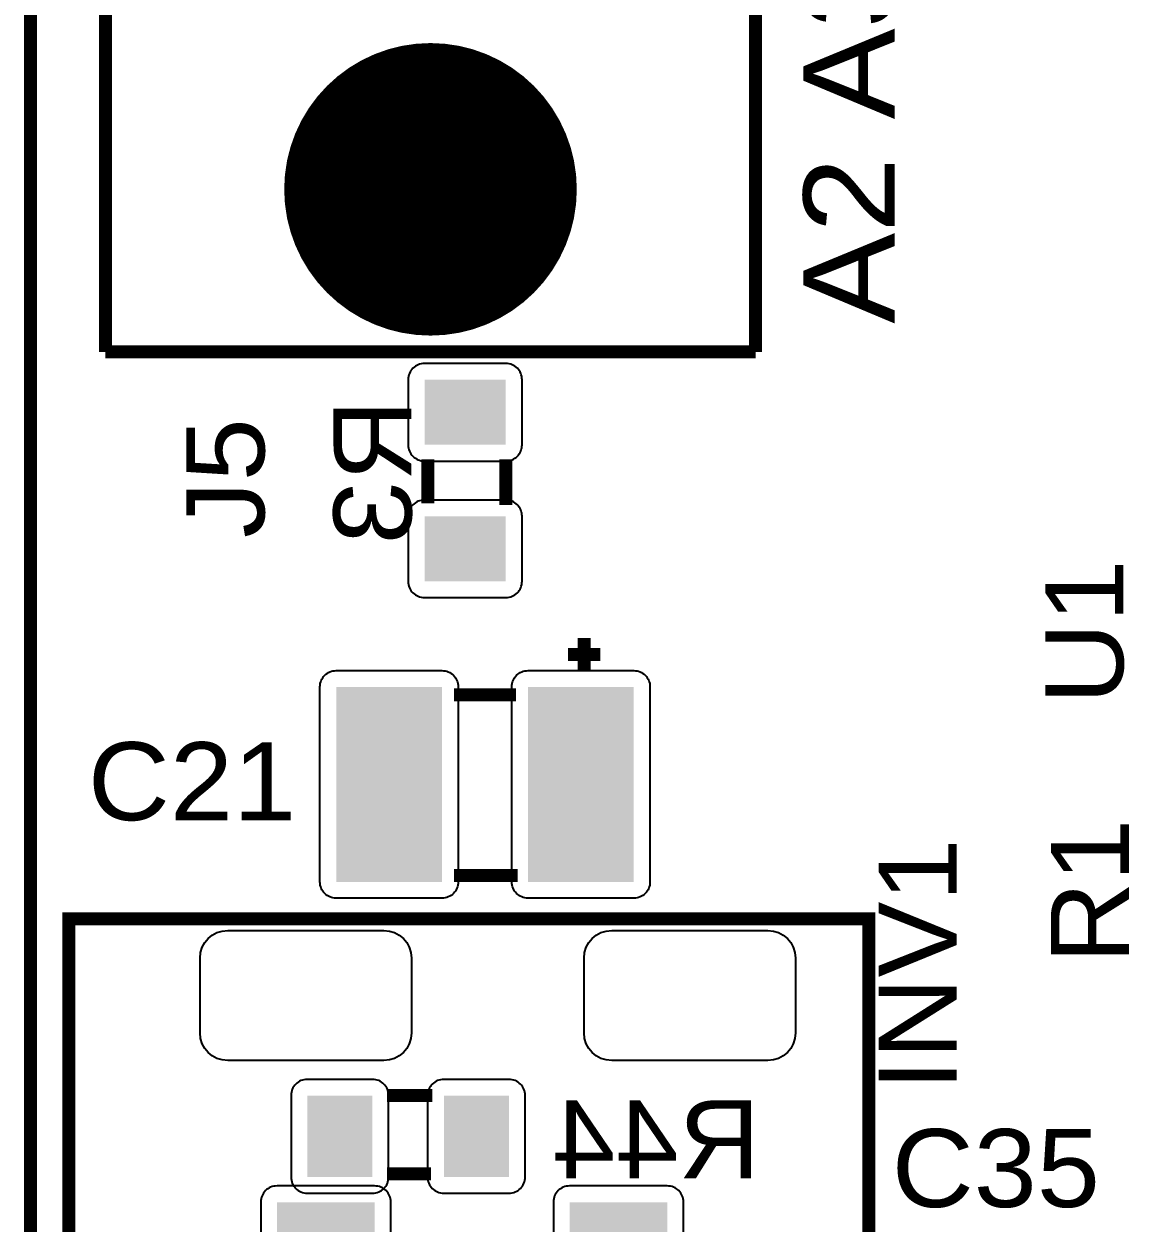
# Model space of a CAD drawing. Header units: inches. Extents: x 18.7 to 39.4, y 4.3 to 20.5.
# Drawn here: x 23.206 to 24.104, y 10.558 to 11.532 of the extents above; entities that cross this region are included whole.
import ezdxf

# ---------------------------------------------------------------- set-up
doc = ezdxf.new("R2010")
doc.units = ezdxf.units.IN
doc.header["$MEASUREMENT"] = 0
doc.styles.get("Standard").update_dxf_attribs({"font": 'arial.ttf'})

# ---------------------------------------------------------------- blocks, each defined once
blk = doc.blocks.new('RPAD')
blk.add_trace([(-0.5, -0.5), (-0.5, 0.5), (0.5, -0.5), (0.5, 0.5)])
blk = doc.blocks.new('EPAD')
at = {"const_width": 0.5}
blk.add_lwpolyline([(-0.25, 0, 1), (0.25, 0, 1)], format="xyb", close=True, dxfattribs=at)
blk = doc.blocks.new('NextionControlV4')
at = {"const_width": 0.008}
for points in [[(41.82317, 12.2592), (48.32864, 12.2592), (48.32864, 16.80251), (41.82317, 16.80251), (41.82317, 12.2592)], [(41.82317, 12.2592), (48.32864, 12.2592), (48.32864, 16.80251), (41.82317, 16.80251), (41.82317, 12.2592)], [(41.82317, 12.2592), (48.32864, 12.2592), (48.32864, 16.80251), (41.82317, 16.80251), (41.82317, 12.2592)], [(41.86923, 14.87337), (41.86923, 14.27337)], [(41.86923, 14.87337), (41.86923, 14.27337)], [(41.86923, 14.87337), (41.86923, 14.27337)], [(42.26923, 14.27337), (42.26923, 14.87337)], [(42.26923, 14.27337), (42.26923, 14.87337)], [(42.26923, 14.27337), (42.26923, 14.87337)], [(41.86923, 14.27337), (42.26923, 14.27337)], [(41.86923, 14.27337), (42.26923, 14.27337)], [(41.86923, 14.27337), (42.26923, 14.27337)], [(42.06754, 14.2072), (42.06754, 14.1802)], [(42.06754, 14.2072), (42.06754, 14.1802)], [(42.06754, 14.2072), (42.06754, 14.1802)], [(42.11554, 14.2072), (42.11554, 14.1792)], [(42.11554, 14.2072), (42.11554, 14.1792)], [(42.11554, 14.2072), (42.11554, 14.1792)], [(42.16375, 14.07723), (42.16375, 14.09723)], [(42.16375, 14.07723), (42.16375, 14.09723)], [(42.16375, 14.07723), (42.16375, 14.09723)], [(42.15375, 14.08723), (42.17375, 14.08723)], [(42.15375, 14.08723), (42.17375, 14.08723)], [(42.15375, 14.08723), (42.17375, 14.08723)], [(42.08375, 14.06223), (42.12175, 14.06223)], [(42.08375, 14.06223), (42.12175, 14.06223)], [(42.08375, 14.06223), (42.12175, 14.06223)], [(42.08375, 13.95123), (42.12275, 13.95123)], [(42.08375, 13.95123), (42.12275, 13.95123)], [(42.08375, 13.95123), (42.12275, 13.95123)], [(41.84679, 12.99936), (42.33892, 12.99936), (42.33892, 13.92455), (41.84679, 13.92455), (41.84679, 12.99936)], [(41.84679, 12.99936), (42.33892, 12.99936), (42.33892, 13.92455), (41.84679, 13.92455), (41.84679, 12.99936)], [(41.84679, 12.99936), (42.33892, 12.99936), (42.33892, 13.92455), (41.84679, 13.92455), (41.84679, 12.99936)], [(42.04245, 13.81569), (42.07045, 13.81569)], [(42.04245, 13.81569), (42.07045, 13.81569)], [(42.04245, 13.81569), (42.07045, 13.81569)], [(42.04245, 13.76769), (42.06945, 13.76769)], [(42.04245, 13.76769), (42.06945, 13.76769)], [(42.04245, 13.76769), (42.06945, 13.76769)]]:
    blk.add_lwpolyline(points, dxfattribs=at)
for points in [[(42.05554, 14.2562), (42.05554, 14.2162), (42.05559, 14.21516), (42.05574, 14.21415), (42.05598, 14.21319), (42.05632, 14.21226), (42.05673, 14.21139), (42.05722, 14.21056), (42.05779, 14.20979), (42.05843, 14.20909), (42.05914, 14.20845), (42.05991, 14.20788), (42.06073, 14.20738), (42.06161, 14.20697), (42.06253, 14.20664), (42.0635, 14.2064), (42.0645, 14.20625), (42.06554, 14.2062), (42.11554, 14.2062), (42.11658, 14.20625), (42.11759, 14.2064), (42.11856, 14.20664), (42.11948, 14.20697), (42.12036, 14.20738), (42.12118, 14.20788), (42.12195, 14.20845), (42.12265, 14.20909), (42.12329, 14.20979), (42.12386, 14.21056), (42.12436, 14.21139), (42.12477, 14.21226), (42.1251, 14.21319), (42.12535, 14.21415), (42.12549, 14.21516), (42.12554, 14.2162), (42.12554, 14.2562), (42.12549, 14.25724), (42.12535, 14.25824), (42.1251, 14.25921), (42.12477, 14.26013), (42.12436, 14.26101), (42.12386, 14.26183), (42.12329, 14.2626), (42.12265, 14.26331), (42.12195, 14.26395), (42.12118, 14.26452), (42.12036, 14.26501), (42.11948, 14.26543), (42.11856, 14.26576), (42.11759, 14.266), (42.11658, 14.26615), (42.11554, 14.2662), (42.06554, 14.2662), (42.0645, 14.26615), (42.0635, 14.266), (42.06253, 14.26576), (42.06161, 14.26543), (42.06073, 14.26501), (42.05991, 14.26452), (42.05914, 14.26395), (42.05843, 14.26331), (42.05779, 14.2626), (42.05722, 14.26183), (42.05673, 14.26101), (42.05632, 14.26013), (42.05598, 14.25921), (42.05574, 14.25824), (42.05559, 14.25724), (42.05554, 14.2562)], [(42.05554, 14.1722), (42.05554, 14.1322), (42.05559, 14.13116), (42.05574, 14.13015), (42.05598, 14.12919), (42.05632, 14.12826), (42.05673, 14.12739), (42.05722, 14.12656), (42.05779, 14.12579), (42.05843, 14.12509), (42.05914, 14.12445), (42.05991, 14.12388), (42.06073, 14.12338), (42.06161, 14.12297), (42.06253, 14.12264), (42.0635, 14.1224), (42.0645, 14.12225), (42.06554, 14.1222), (42.11554, 14.1222), (42.11658, 14.12225), (42.11759, 14.1224), (42.11856, 14.12264), (42.11948, 14.12297), (42.12036, 14.12338), (42.12118, 14.12388), (42.12195, 14.12445), (42.12265, 14.12509), (42.12329, 14.12579), (42.12386, 14.12656), (42.12436, 14.12739), (42.12477, 14.12826), (42.1251, 14.12919), (42.12535, 14.13015), (42.12549, 14.13116), (42.12554, 14.1322), (42.12554, 14.1722), (42.12549, 14.17324), (42.12535, 14.17424), (42.1251, 14.17521), (42.12477, 14.17613), (42.12436, 14.17701), (42.12386, 14.17783), (42.12329, 14.1786), (42.12265, 14.17931), (42.12195, 14.17995), (42.12118, 14.18052), (42.12036, 14.18101), (42.11948, 14.18143), (42.11856, 14.18176), (42.11759, 14.182), (42.11658, 14.18215), (42.11554, 14.1822), (42.06554, 14.1822), (42.0645, 14.18215), (42.0635, 14.182), (42.06253, 14.18176), (42.06161, 14.18143), (42.06073, 14.18101), (42.05991, 14.18052), (42.05914, 14.17995), (42.05843, 14.17931), (42.05779, 14.1786), (42.05722, 14.17783), (42.05673, 14.17701), (42.05632, 14.17613), (42.05598, 14.17521), (42.05574, 14.17424), (42.05559, 14.17324), (42.05554, 14.1722)], [(42.01125, 14.07723), (42.07625, 14.07723), (42.07729, 14.07718), (42.0783, 14.07703), (42.07926, 14.07679), (42.08019, 14.07646), (42.08106, 14.07604), (42.08189, 14.07555), (42.08266, 14.07498), (42.08336, 14.07434), (42.084, 14.07363), (42.08457, 14.07287), (42.08507, 14.07204), (42.08548, 14.07117), (42.08581, 14.07024), (42.08605, 14.06927), (42.0862, 14.06827), (42.08625, 14.06723), (42.08625, 13.94723), (42.0862, 13.94619), (42.08605, 13.94519), (42.08581, 13.94422), (42.08548, 13.94329), (42.08507, 13.94242), (42.08457, 13.94159), (42.084, 13.94083), (42.08336, 13.94012), (42.08266, 13.93948), (42.08189, 13.93891), (42.08106, 13.93842), (42.08019, 13.938), (42.07926, 13.93767), (42.0783, 13.93743), (42.07729, 13.93728), (42.07625, 13.93723), (42.01125, 13.93723), (42.01021, 13.93728), (42.00921, 13.93743), (42.00824, 13.93767), (42.00732, 13.938), (42.00644, 13.93842), (42.00562, 13.93891), (42.00485, 13.93948), (42.00414, 13.94012), (42.0035, 13.94083), (42.00293, 13.94159), (42.00244, 13.94242), (42.00202, 13.94329), (42.00169, 13.94422), (42.00145, 13.94519), (42.0013, 13.94619), (42.00125, 13.94723), (42.00125, 14.06723), (42.0013, 14.06827), (42.00145, 14.06927), (42.00169, 14.07024), (42.00202, 14.07117), (42.00244, 14.07204), (42.00293, 14.07287), (42.0035, 14.07363), (42.00414, 14.07434), (42.00485, 14.07498), (42.00562, 14.07555), (42.00644, 14.07604), (42.00732, 14.07646), (42.00824, 14.07679), (42.00921, 14.07703), (42.01021, 14.07718), (42.01125, 14.07723)], [(42.12925, 14.07723), (42.19425, 14.07723), (42.19529, 14.07718), (42.1963, 14.07703), (42.19726, 14.07679), (42.19819, 14.07646), (42.19906, 14.07604), (42.19989, 14.07555), (42.20066, 14.07498), (42.20136, 14.07434), (42.202, 14.07363), (42.20257, 14.07287), (42.20307, 14.07204), (42.20348, 14.07117), (42.20381, 14.07024), (42.20405, 14.06927), (42.2042, 14.06827), (42.20425, 14.06723), (42.20425, 13.94723), (42.2042, 13.94619), (42.20405, 13.94519), (42.20381, 13.94422), (42.20348, 13.94329), (42.20307, 13.94242), (42.20257, 13.94159), (42.202, 13.94083), (42.20136, 13.94012), (42.20066, 13.93948), (42.19989, 13.93891), (42.19906, 13.93842), (42.19819, 13.938), (42.19726, 13.93767), (42.1963, 13.93743), (42.19529, 13.93728), (42.19425, 13.93723), (42.12925, 13.93723), (42.12821, 13.93728), (42.12721, 13.93743), (42.12624, 13.93767), (42.12532, 13.938), (42.12444, 13.93842), (42.12362, 13.93891), (42.12285, 13.93948), (42.12214, 13.94012), (42.1215, 13.94083), (42.12093, 13.94159), (42.12044, 13.94242), (42.12002, 13.94329), (42.11969, 13.94422), (42.11945, 13.94519), (42.1193, 13.94619), (42.11925, 13.94723), (42.11925, 14.06723), (42.1193, 14.06827), (42.11945, 14.06927), (42.11969, 14.07024), (42.12002, 14.07117), (42.12044, 14.07204), (42.12093, 14.07287), (42.1215, 14.07363), (42.12214, 14.07434), (42.12285, 14.07498), (42.12362, 14.07555), (42.12444, 14.07604), (42.12532, 14.07646), (42.12624, 14.07679), (42.12721, 14.07703), (42.12821, 14.07718), (42.12925, 14.07723)], [(42.05746, 13.90031), (42.05746, 13.85431), (42.05712, 13.85083), (42.05615, 13.84762), (42.0546, 13.84473), (42.05255, 13.84222), (42.05004, 13.84017), (42.04715, 13.83862), (42.04394, 13.83765), (42.04046, 13.83731), (41.94446, 13.83731), (41.94099, 13.83765), (41.93777, 13.83862), (41.93488, 13.84017), (41.93238, 13.84222), (41.93032, 13.84473), (41.92877, 13.84762), (41.9278, 13.85083), (41.92746, 13.85431), (41.92746, 13.90031), (41.9278, 13.90378), (41.92877, 13.907), (41.93032, 13.90989), (41.93238, 13.91239), (41.93488, 13.91445), (41.93777, 13.916), (41.94099, 13.91697), (41.94446, 13.91731), (42.04046, 13.91731), (42.04394, 13.91697), (42.04715, 13.916), (42.05004, 13.91445), (42.05255, 13.91239), (42.0546, 13.90989), (42.05615, 13.907), (42.05712, 13.90378), (42.05746, 13.90031)], [(42.29368, 13.90031), (42.29368, 13.85431), (42.29334, 13.85083), (42.29237, 13.84762), (42.29082, 13.84473), (42.28877, 13.84222), (42.28626, 13.84017), (42.28337, 13.83862), (42.28016, 13.83765), (42.27668, 13.83731), (42.18068, 13.83731), (42.17721, 13.83765), (42.17399, 13.83862), (42.1711, 13.84017), (42.1686, 13.84222), (42.16654, 13.84473), (42.16499, 13.84762), (42.16402, 13.85083), (42.16368, 13.85431), (42.16368, 13.90031), (42.16402, 13.90378), (42.16499, 13.907), (42.16654, 13.90989), (42.1686, 13.91239), (42.1711, 13.91445), (42.17399, 13.916), (42.17721, 13.91697), (42.18068, 13.91731), (42.27668, 13.91731), (42.28016, 13.91697), (42.28337, 13.916), (42.28626, 13.91445), (42.28877, 13.91239), (42.29082, 13.90989), (42.29237, 13.907), (42.29334, 13.90378), (42.29368, 13.90031)], [(41.99345, 13.75569), (42.03345, 13.75569), (42.03449, 13.75574), (42.0355, 13.75589), (42.03646, 13.75614), (42.03739, 13.75647), (42.03827, 13.75688), (42.03909, 13.75738), (42.03986, 13.75794), (42.04056, 13.75858), (42.0412, 13.75929), (42.04177, 13.76006), (42.04227, 13.76088), (42.04268, 13.76176), (42.04301, 13.76268), (42.04325, 13.76365), (42.0434, 13.76465), (42.04345, 13.76569), (42.04345, 13.81569), (42.0434, 13.81673), (42.04325, 13.81774), (42.04301, 13.81871), (42.04268, 13.81963), (42.04227, 13.82051), (42.04177, 13.82133), (42.0412, 13.8221), (42.04056, 13.8228), (42.03986, 13.82344), (42.03909, 13.82401), (42.03827, 13.82451), (42.03739, 13.82492), (42.03646, 13.82525), (42.0355, 13.8255), (42.03449, 13.82564), (42.03345, 13.82569), (41.99345, 13.82569), (41.99241, 13.82564), (41.99141, 13.8255), (41.99044, 13.82525), (41.98952, 13.82492), (41.98864, 13.82451), (41.98782, 13.82401), (41.98705, 13.82344), (41.98634, 13.8228), (41.9857, 13.8221), (41.98513, 13.82133), (41.98464, 13.82051), (41.98422, 13.81963), (41.98389, 13.81871), (41.98365, 13.81774), (41.9835, 13.81673), (41.98345, 13.81569), (41.98345, 13.76569), (41.9835, 13.76465), (41.98365, 13.76365), (41.98389, 13.76268), (41.98422, 13.76176), (41.98464, 13.76088), (41.98513, 13.76006), (41.9857, 13.75929), (41.98634, 13.75858), (41.98705, 13.75794), (41.98782, 13.75738), (41.98864, 13.75688), (41.98952, 13.75647), (41.99044, 13.75614), (41.99141, 13.75589), (41.99241, 13.75574), (41.99345, 13.75569)], [(42.07745, 13.75569), (42.11745, 13.75569), (42.11849, 13.75574), (42.1195, 13.75589), (42.12046, 13.75614), (42.12139, 13.75647), (42.12227, 13.75688), (42.12309, 13.75738), (42.12386, 13.75794), (42.12456, 13.75858), (42.1252, 13.75929), (42.12577, 13.76006), (42.12627, 13.76088), (42.12668, 13.76176), (42.12701, 13.76268), (42.12725, 13.76365), (42.1274, 13.76465), (42.12745, 13.76569), (42.12745, 13.81569), (42.1274, 13.81673), (42.12725, 13.81774), (42.12701, 13.81871), (42.12668, 13.81963), (42.12627, 13.82051), (42.12577, 13.82133), (42.1252, 13.8221), (42.12456, 13.8228), (42.12386, 13.82344), (42.12309, 13.82401), (42.12227, 13.82451), (42.12139, 13.82492), (42.12046, 13.82525), (42.1195, 13.8255), (42.11849, 13.82564), (42.11745, 13.82569), (42.07745, 13.82569), (42.07641, 13.82564), (42.07541, 13.8255), (42.07444, 13.82525), (42.07352, 13.82492), (42.07264, 13.82451), (42.07182, 13.82401), (42.07105, 13.82344), (42.07034, 13.8228), (42.0697, 13.8221), (42.06913, 13.82133), (42.06864, 13.82051), (42.06822, 13.81963), (42.06789, 13.81871), (42.06765, 13.81774), (42.0675, 13.81673), (42.06745, 13.81569), (42.06745, 13.76569), (42.0675, 13.76465), (42.06765, 13.76365), (42.06789, 13.76268), (42.06822, 13.76176), (42.06864, 13.76088), (42.06913, 13.76006), (42.0697, 13.75929), (42.07034, 13.75858), (42.07105, 13.75794), (42.07182, 13.75738), (42.07264, 13.75688), (42.07352, 13.75647), (42.07444, 13.75614), (42.07541, 13.75589), (42.07641, 13.75574), (42.07745, 13.75569)]]:
    blk.add_lwpolyline(points, close=True)
for points in [[(42.04482, 13.65014), (42.04482, 13.75014), (42.04477, 13.75118), (42.04462, 13.75219), (42.04438, 13.75315), (42.04405, 13.75408), (42.04364, 13.75495), (42.04314, 13.75578), (42.04257, 13.75655), (42.04193, 13.75725), (42.04123, 13.75789), (42.04046, 13.75846), (42.03964, 13.75896), (42.03876, 13.75937), (42.03783, 13.7597), (42.03687, 13.75994), (42.03586, 13.76009), (42.03482, 13.76014), (41.97482, 13.76014), (41.97378, 13.76009), (41.97278, 13.75994), (41.97181, 13.7597), (41.97089, 13.75937), (41.97001, 13.75896), (41.96919, 13.75846), (41.96842, 13.75789), (41.96771, 13.75725), (41.96707, 13.75655), (41.9665, 13.75578), (41.96601, 13.75495), (41.9656, 13.75408), (41.96526, 13.75315), (41.96502, 13.75219), (41.96487, 13.75118), (41.96482, 13.75014), (41.96482, 13.65014)], [(42.22482, 13.65014), (42.22482, 13.75014), (42.22477, 13.75118), (42.22462, 13.75219), (42.22438, 13.75315), (42.22405, 13.75408), (42.22364, 13.75495), (42.22314, 13.75578), (42.22257, 13.75655), (42.22193, 13.75725), (42.22123, 13.75789), (42.22046, 13.75846), (42.21964, 13.75896), (42.21876, 13.75937), (42.21783, 13.7597), (42.21687, 13.75994), (42.21586, 13.76009), (42.21482, 13.76014), (42.15482, 13.76014), (42.15378, 13.76009), (42.15278, 13.75994), (42.15181, 13.7597), (42.15089, 13.75937), (42.15001, 13.75896), (42.14919, 13.75846), (42.14842, 13.75789), (42.14771, 13.75725), (42.14707, 13.75655), (42.1465, 13.75578), (42.14601, 13.75495), (42.1456, 13.75408), (42.14526, 13.75315), (42.14502, 13.75219), (42.14487, 13.75118), (42.14482, 13.75014), (42.14482, 13.65014)]]:
    blk.add_lwpolyline(points)
for name, p, xscale, yscale in [('EPAD', (42.06923, 14.37337), 0.18, 0.18), ('RPAD', (42.04375, 14.00723), 0.065, 0.12), ('RPAD', (42.16175, 14.00723), 0.065, 0.12)]:
    blk.add_blockref(name, p, dxfattribs=dict(xscale=xscale, yscale=yscale))
for p, xscale, yscale, rotation in [((42.09054, 14.2362), 0.04, 0.05, 90), ((42.09054, 14.1522), 0.04, 0.05, 90), ((42.01345, 13.79069), 0.04, 0.05, 180), ((42.09745, 13.79069), 0.04, 0.05, 180), ((42.00482, 13.70014), 0.06, 0.1, 180), ((42.18482, 13.70014), 0.06, 0.1, 180)]:
    blk.add_blockref('RPAD', p, dxfattribs=dict(xscale=xscale, yscale=yscale, rotation=rotation))
for s, height, width, p in [('A2 A3 GND', 0.056, 1.071429, (42.35467, 14.29069)), ('A2 A3 GND', 0.056, 1.071429, (42.35467, 14.29069)), ('A2 A3 GND', 0.056, 1.071429, (42.35467, 14.29069)), ('J5', 0.048, 1.041667, (41.96708, 14.15878)), ('J5', 0.048, 1.041667, (41.96708, 14.15878)), ('J5', 0.048, 1.041667, (41.96708, 14.15878)), ('U1', 0.048, 1.041667, (42.49545, 14.05644)), ('U1', 0.048, 1.041667, (42.49545, 14.05644)), ('U1', 0.048, 1.041667, (42.49545, 14.05644)), ('R1', 0.048, 1.041667, (42.49883, 13.89687)), ('R1', 0.048, 1.041667, (42.49883, 13.89687)), ('R1', 0.048, 1.041667, (42.49883, 13.89687)), ('INV1', 0.048, 1.041667, (42.39298, 13.81865)), ('INV1', 0.048, 1.041667, (42.39298, 13.81865)), ('INV1', 0.048, 1.041667, (42.39298, 13.81865))]:
    blk.add_text(s, height=height, rotation=90, dxfattribs=dict(width=width)).set_placement(p)
at = {"text_generation_flag": 2, "width": 1.041667}
blk.add_text('R3', height=0.048, rotation=90, dxfattribs=at).set_placement((42.05754, 14.2442))
blk.add_text('R3', height=0.048, rotation=90, dxfattribs=at).set_placement((42.05754, 14.2442))
blk.add_text('R3', height=0.048, rotation=90, dxfattribs=at).set_placement((42.05754, 14.2442))
at = {"width": 1.041667}
for s, p in [('C21', (41.85846, 13.98518)), ('C21', (41.85846, 13.98518)), ('C21', (41.85846, 13.98518)), ('C35', (42.35293, 13.74715)), ('C35', (42.35293, 13.74715)), ('C35', (42.35293, 13.74715))]:
    blk.add_text(s, height=0.048, dxfattribs=at).set_placement(p)
at = {"text_generation_flag": 2, "width": 1.041667}
blk.add_text('R44', height=0.048, dxfattribs=at).set_placement((42.27219, 13.76481))
blk.add_text('R44', height=0.048, dxfattribs=at).set_placement((42.27219, 13.76481))
blk.add_text('R44', height=0.048, dxfattribs=at).set_placement((42.27219, 13.76481))

msp = doc.modelspace()

# ---------------------------------------------------------------- block references
at = {"xscale": 1.32, "yscale": 1.32, "zscale": 1.32}
msp.add_blockref('NextionControlV4', (-31.99572, -7.57482), dxfattribs=at)

doc.saveas('drawing.dxf')
